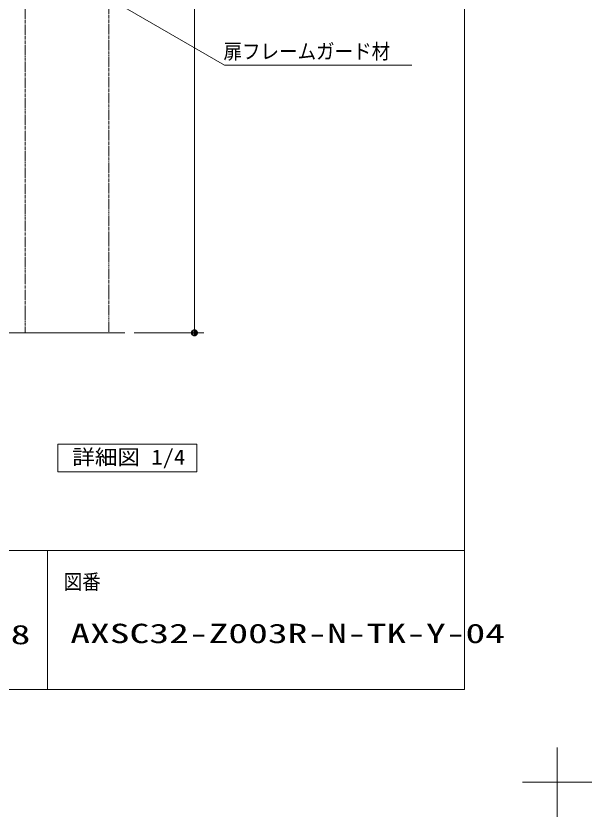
# Model space of a CAD drawing. Units: millimetres, scale not verified. Extents: x -6062 to 6062, y -3045 to 3045.
# Drawn here: x 1245 to 2488, y -3045 to -1316 of the extents above; entities that cross this region are included whole.
import ezdxf
from ezdxf.enums import TextEntityAlignment as Align

# ---------------------------------------------------------------- set-up
doc = ezdxf.new("R2010")
doc.units = ezdxf.units.MM
doc.header["$LTSCALE"] = 20
doc.linetypes.add('DOUBLE_CHAIN1', pattern=[8.8, 5, -1, 0.6, -0.6, 0.6, -1])
for name, color, linetype, lineweight in [('0-0_2寸法-3', 7, 'Continuous', 9), ('0-1_3一般', 7, 'Continuous', 9), ('0-2_1図面枠', 7, 'Continuous', 9), ('0-3_2寸法-1', 7, 'Continuous', 9), ('0-4_0', 7, 'Continuous', 9)]:
    doc.layers.add(name, color=color, linetype=linetype, lineweight=lineweight)
doc.styles.add('ＭＳ ゴシック', font='')
doc.styles.get('ＭＳ ゴシック').set_extended_font_data('MS Gothic')

# ---------------------------------------------------------------- blocks, each defined once
blk = doc.blocks.new('グループ-26')
at = {"layer": '0-1_3一般'}
blk.add_line((51179.9, -40000), (65343.7, -40000), dxfattribs=at)
blk = doc.blocks.new('グループ-81')
at = {"layer": '0-1_3一般', "linetype": 'DOUBLE_CHAIN1'}
blk.add_line((61043.7, -40000), (61043.7, 19804.9), dxfattribs=at)
blk.add_lwpolyline([(64643.7, 19804.9), (64643.7, -40000), (61043.7, -40000)], dxfattribs=at)
blk = doc.blocks.new('グループ-82')
at = {"layer": '0-1_3一般'}
for name in ['グループ-26', 'グループ-81']:
    blk.add_blockref(name, (0, 0), dxfattribs=at)
blk = doc.blocks.new('グループ-83')
at = {"layer": '0-0_2寸法-3'}
blk.add_lwpolyline([(62443.7, -44800), (68443.7, -44800), (68443.7, -46000), (62443.7, -46000)], close=True, dxfattribs=at)
at = {"layer": '0-0_2寸法-3', "style": 'ＭＳ ゴシック', "width": 1.1}
blk.add_text('詳細図 1/4', height=650.9, dxfattribs=at).set_placement((63067, -45884.4), align=Align.BOTTOM_LEFT)
blk = doc.blocks.new('_Dot')
at = {"layer": '0-4_0'}
for p, q in [((-10, 0), (-20, 0)), ((9.78, 2), (-9.78, 2)), ((7.99, 6), (-7.99, 6)), ((9.16, -3.98), (-9.16, -3.98)), ((6, -7.98), (-6, -7.98))]:
    blk.add_line(p, q, dxfattribs=at)
for points in [[(10, 0), (9.92, 1.25), (9.69, 2.49), (9.3, 3.68), (8.76, 4.82), (8.09, 5.88), (7.29, 6.85), (6.37, 7.71), (5.36, 8.44), (4.26, 9.05), (3.09, 9.51), (1.87, 9.82), (0.63, 9.98), (-0.63, 9.98), (-1.87, 9.82), (-3.09, 9.51), (-4.26, 9.05), (-5.36, 8.44), (-6.37, 7.71), (-7.29, 6.85), (-8.09, 5.88), (-8.76, 4.82), (-9.3, 3.68), (-9.69, 2.49), (-9.92, 1.25), (-10, 0), (0, 0)], [(-10, 0), (-9.92, -1.25), (-9.69, -2.49), (-9.3, -3.68), (-8.76, -4.82), (-8.09, -5.88), (-7.29, -6.85), (-6.37, -7.71), (-5.36, -8.44), (-4.26, -9.05), (-3.09, -9.51), (-1.87, -9.82), (-0.63, -9.98), (0.63, -9.98), (1.87, -9.82), (3.09, -9.51), (4.26, -9.05), (5.36, -8.44), (6.37, -7.71), (7.29, -6.85), (8.09, -5.88), (8.76, -4.82), (9.3, -3.68), (9.69, -2.49), (9.92, -1.25), (10, 0), (0, 0)]]:
    blk.add_lwpolyline(points, close=True, dxfattribs=at)
blk = doc.blocks.new('グループ-92')
at = {"layer": '0-2_1図面枠'}
for p, q in [((84000, -57900), (84000, -60900)), ((85500, -59400), (82500, -59400))]:
    blk.add_line(p, q, dxfattribs=at)
blk = doc.blocks.new('グループ-94')
at = {"layer": '0-2_1図面枠'}
for p, q in [((-80000, -49400), (80000, -49400)), ((62000, -49400), (62000, -55400))]:
    blk.add_line(p, q, dxfattribs=at)
blk.add_lwpolyline([(-80000, 55400), (80000, 55400), (80000, -55400), (-80000, -55400)], close=True, dxfattribs=at)
blk = doc.blocks.new('図面枠')
at = {"layer": '0-2_1図面枠'}
for name in ['グループ-92', 'グループ-94']:
    blk.add_blockref(name, (0, 0), dxfattribs=at)
at = {"layer": '0-2_1図面枠', "style": 'ＭＳ ゴシック', "width": 0.9}
blk.add_text('図番', height=650.9, dxfattribs=at).set_placement((62699.9, -51268.3), align=Align.BOTTOM_LEFT)

msp = doc.modelspace()

# ---------------------------------------------------------------- linework, layer by layer
at = {"layer": '0-0_2寸法-3'}
msp.add_lwpolyline([(1028.18, -1037.5), (1694.68, -1422.3), (2098.86, -1422.3)], dxfattribs=at)
at = {"layer": '0-3_2寸法-1'}
for p, q in [((1629.68, 977.53), (1629.68, -1987.29)), ((1499.68, -2000), (1649.68, -2000))]:
    msp.add_line(p, q, dxfattribs=at)

# ---------------------------------------------------------------- block references
at = {"layer": '0-0_2寸法-3', "xscale": 0.05, "yscale": 0.05}
msp.add_blockref('グループ-83', (-1787.5, 0), dxfattribs=at)
at = {"layer": '0-1_3一般', "xscale": 0.05, "yscale": 0.05}
msp.add_blockref('グループ-82', (-1787.5, 0), dxfattribs=at)
at = {"layer": '0-2_1図面枠', "xscale": 0.05, "yscale": 0.05}
msp.add_blockref('図面枠', (-1787.5, 0), dxfattribs=at)
at = {"layer": '0-3_2寸法-1', "xscale": 0.6356201, "yscale": 0.6356201, "rotation": 270}
msp.add_blockref('_Dot', (1629.68, -2000), dxfattribs=at)

# ---------------------------------------------------------------- texts
at = {"layer": '0-0_2寸法-3', "style": 'ＭＳ ゴシック', "width": 0.9}
msp.add_text('扉フレームガード材', height=32.55, dxfattribs=at).set_placement((1692.38, -1418.56), align=Align.BOTTOM_LEFT)
at = {"layer": '0-2_1図面枠', "style": 'ＭＳ ゴシック', "width": 1.5}
for s, p in [('2022/03/18', (849.28, -2684.72)), ('AXSC32-Z003R-N-TK-Y-04', (1361.76, -2682.24))]:
    msp.add_text(s, height=41.79, dxfattribs=at).set_placement(p, align=Align.BOTTOM_LEFT)

doc.saveas('drawing.dxf')
